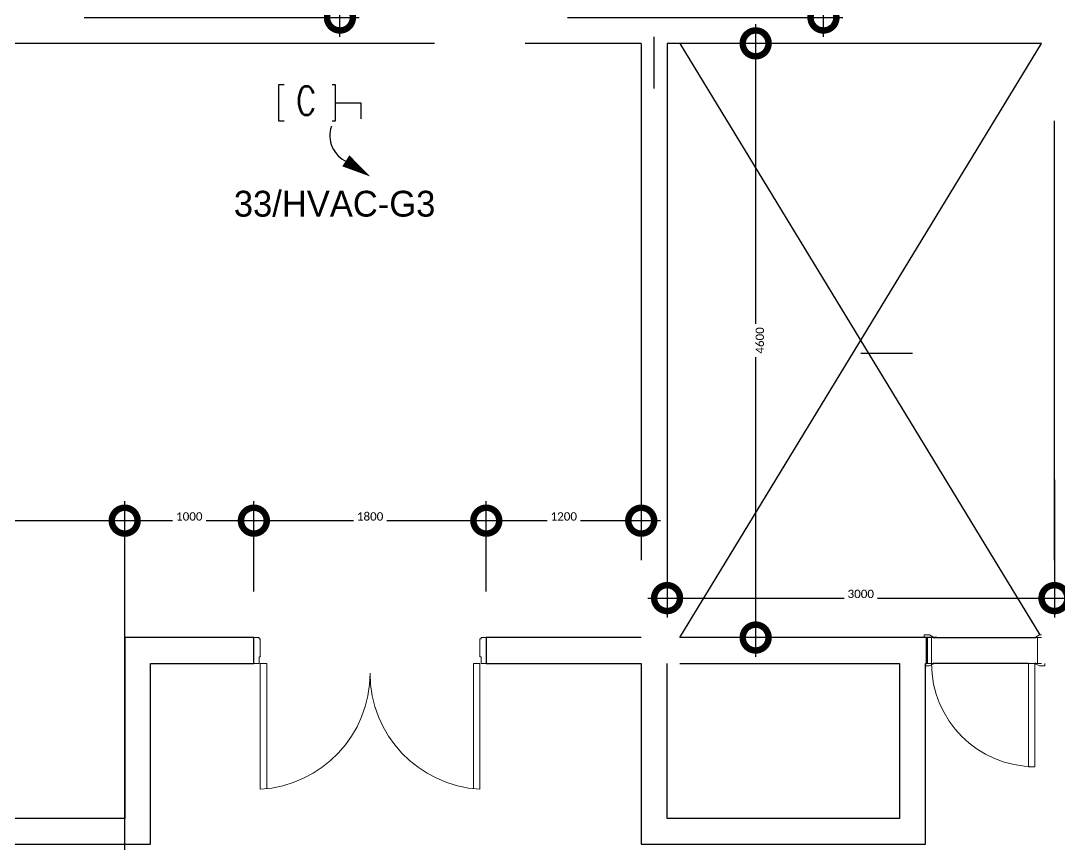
# Model space of a CAD drawing. Header units: metres. Extents: x 22.6 to 101.3, y 9.4 to 67.4.
# Drawn here: x 50.79 to 58.83, y 25.45 to 31.82 of the extents above; entities that cross this region are included whole.
import ezdxf

# ---------------------------------------------------------------- set-up
doc = ezdxf.new("R2010")
doc.units = ezdxf.units.M
doc.set_wipeout_variables(frame=1)
for name, color, linetype in [('00', 252, 'Continuous'), ('E- symbol Disc', 7, 'Continuous'), ('HVAC', 1, 'Continuous'), ('LEGEND$0$E-SOCKET', 3, 'Continuous')]:
    doc.layers.add(name, color=color, linetype=linetype)
doc.layers.add('A-DIM', color=7, linetype='Continuous', lineweight=5)
doc.layers.add('A-DOOR', color=5, linetype='Continuous', lineweight=5)
doc.styles.add('Calibri', font='calibri.ttf', dxfattribs={"height": 0.212639})
doc.styles.add('ROMANS1', font='romans.shx', dxfattribs={"width": 0.8, "height": 250})
doc.dimstyles.new('ECG_Dimn-Detl-100', dxfattribs={"dimscale": 0.3048, "dimtxt": 0.25, "dimasz": 1.312336, "dimexe": 0.492126, "dimexo": 0.0625, "dimgap": 0, "dimtad": 1, "dimdec": 0, "dimlfac": 1000, "dimzin": 0, "dimdsep": 46, "dimtxsty": 'Calibri', "dimblk1": 'DOTSMALL', "dimblk2": 'DOTSMALL', "dimsah": 1, "dimcen": 0.09, "dimdle": 0.492126, "dimazin": 0, "dimtfac": 1, "dimtdec": 4, "dimtix": 1, "dimtmove": 0, "dimatfit": 3, "dimfxl": 0.492126, "dimfxlon": 1, "dimtvp": 1, "dimtolj": 1, "dimtzin": 0, "dimarcsym": 2})
doc.dimstyles.new('ECG_Dimn-Detl-100_2', dxfattribs={"dimscale": 0.3048, "dimtxt": 0.25, "dimasz": 1.312336, "dimexe": 0.492126, "dimexo": 0.0625, "dimgap": 0, "dimtad": 1, "dimdec": 0, "dimlfac": 1000, "dimzin": 0, "dimdsep": 46, "dimtxsty": 'Calibri', "dimblk1": 'DOTSMALL', "dimblk2": 'DOTSMALL', "dimsah": 1, "dimcen": 0.09, "dimdle": 0.492126, "dimazin": 0, "dimtfac": 1, "dimtdec": 4, "dimtix": 1, "dimtmove": 0, "dimatfit": 3, "dimfxl": 0.492126, "dimfxlon": 1, "dimtvp": 1, "dimtolj": 1, "dimtzin": 0, "dimarcsym": 2})

# ---------------------------------------------------------------- blocks, each defined once
blk = doc.blocks.new('ECG_Hollow Wood Doors and Frames_ External_Double Leaves - ECG_Hollow Wood Doors and Frames_ 1800_2200MM - Double Leaves 3-2508447-GROUND FLOOR PLAN')
at = {"layer": 'A-DOOR'}
for p, q in [((-0.85, 0.1), (-0.85, 1.0742)), ((-0.8, 1.07), (-0.8, 0.1)), ((0.8, 1.07), (0.8, 0.1)), ((0.85, 0.1), (0.85, 1.0742)), ((-0.9, 0.1), (-0.86, 0.1)), ((-0.86, 0.1), (-0.86, 0.05)), ((-0.8, 0.1), (-0.85, 0.1)), ((0.8, 0.1), (0.85, 0.1)), ((0.86, 0.1), (0.9, 0.1)), ((0.86, 0.05), (0.86, 0.1)), ((-0.86, 0.05), (-0.85, 0.05)), ((-0.85, 0.05), (-0.85, -0.09)), ((0.85, 0.05), (0.86, 0.05)), ((0.85, -0.09), (0.85, 0.05)), ((-0.86, -0.1), (-0.9, -0.1)), ((-0.86, -0.09), (-0.86, -0.1)), ((-0.85, -0.09), (-0.86, -0.09)), ((0.86, -0.09), (0.85, -0.09)), ((0.86, -0.1), (0.86, -0.09)), ((0.9, -0.1), (0.86, -0.1))]:
    blk.add_line(p, q, dxfattribs=at)
for centre, start, end in [((-0.9, 0.1756), 0, 86.81526), ((0.9, 0.1756), 93.18474, 180)]:
    blk.add_arc(centre, 0.9, start, end, dxfattribs=at)
blk = doc.blocks.new('ECG_ Door-Single Leaf-Steel - 900x2200 mm-3242102-GROUND FLOOR PLAN')
at = {"layer": 'A-DOOR'}
for p, q in [((-0.467, 0.12), (-0.427, 0.12)), ((-0.467, 0.1), (-0.467, 0.12)), ((-0.397, 0.1), (-0.45, 0.1)), ((-0.442, 0.1), (-0.41, 0.1)), ((-0.442, -0.1), (-0.442, 0.1)), ((-0.427, 0.12), (-0.401, 0.106)), ((-0.41, 0.1), (-0.41, -0.1)), ((0.442, 0.1), (0.397, 0.1)), ((0.401, 0.106), (0.427, 0.12)), ((0.41, 0.1), (0.442, 0.1)), ((0.41, -0.1), (0.41, 0.1)), ((0.427, 0.12), (0.442, 0.12)), ((-0.427, -0.12), (-0.4578, -0.12)), ((-0.45, -0.1), (-0.397, -0.1)), ((-0.41, -0.1), (-0.442, -0.1)), ((-0.401, -0.106), (-0.427, -0.12)), ((0.34, -0.1), (0.39, -0.1)), ((0.34, -0.9), (0.34, -0.1)), ((0.34, -0.1), (0.34, -0.9)), ((0.39, -0.1), (0.34, -0.1)), ((0.39, -0.1), (0.39, -0.9)), ((0.39, -0.9), (0.39, -0.1)), ((0.397, -0.1), (0.442, -0.1)), ((0.427, -0.12), (0.401, -0.106)), ((0.442, -0.1), (0.41, -0.1)), ((0.467, -0.12), (0.427, -0.12)), ((0.467, -0.1), (0.467, -0.12)), ((0.39, -0.9), (0.34, -0.9)), ((0.34, -0.9), (0.39, -0.9))]:
    blk.add_line(p, q, dxfattribs=at)
for centre, radius, start, end in [((-0.405, 0.099), 0.00806, 7.12502, 60.25512), ((0.405, 0.099), 0.00806, 119.74488, 172.87498), ((0.39, -0.1), 0.8, 180, 270), ((-0.405, -0.099), 0.00806, 299.74488, 352.87498), ((0.405, -0.099), 0.00806, 187.12502, 240.25512)]:
    blk.add_arc(centre, radius, start, end, dxfattribs=at)
blk = doc.blocks.new('_DotSmall')
at = {"color": 0, "linetype": 'ByBlock', "const_width": 0.5}
blk.add_lwpolyline([(-0.0625, 0, 1), (0.0625, 0, 1)], format="xyb", close=True, dxfattribs=at)
blk = doc.blocks.new('*U837')
at = {"layer": 'HVAC', "color": 0}
for p, q in [((0.0594, 0.0955), (0.0594, 0.1792)), ((0.0594, 0.1792), (0.1123, 0.1792))]:
    blk.add_line(p, q, dxfattribs=at)
blk.add_lwpolyline([(0, -0.0935), (0.1187, -0.0935), (0.1187, 0.0955), (0, 0.0955)], close=True, dxfattribs=at)
at = {"color": 0}
blk.add_wipeout([(-0.0179, 0.0845), (0.1368, 0.0845), (0.1368, -0.0738), (-0.0179, -0.0738)], dxfattribs=at).dxf.layer = 'Defpoints'

msp = doc.modelspace()

# ---------------------------------------------------------------- linework, layer by layer
at = {"layer": '00', "color": 252}
for p, q in [((55.6939, 31.2973), (55.6939, 31.6973)), ((53.9939, 31.6473), (47.8289, 31.6473)), ((55.5939, 31.6473), (54.6939, 31.6473)), ((55.5939, 31.6473), (55.5939, 27.6473)), ((58.6939, 31.6473), (55.7939, 31.6473)), ((55.7939, 31.6473), (55.7939, 27.6473)), ((55.8939, 27.0473), (58.6939, 31.6473)), ((55.8939, 31.6473), (58.6818, 27.0673)), ((58.7939, 27.6473), (58.7939, 31.0473)), ((57.6939, 29.2473), (57.2939, 29.2473)), ((52.5941, 27.0473), (51.5939, 27.0473)), ((51.5939, 27.0473), (51.5939, 25.6473)), ((52.5941, 26.8473), (52.5941, 27.0473)), ((55.5939, 27.0473), (54.3941, 27.0473)), ((54.3941, 27.0473), (54.3941, 26.8473)), ((57.8019, 27.0473), (55.8939, 27.0473)), ((57.8019, 26.8473), (57.8019, 27.0473)), ((57.8549, 27.0473), (58.6489, 27.0473)), ((51.7939, 26.8473), (52.5941, 26.8473)), ((51.7939, 25.4473), (51.7939, 26.8473)), ((54.3941, 26.8473), (55.5939, 26.8473)), ((55.5939, 26.8473), (55.5939, 25.4473)), ((55.7939, 25.6473), (55.7939, 26.8473)), ((55.8939, 26.8473), (57.5942, 26.8473)), ((57.5942, 26.8473), (57.5942, 25.6473)), ((57.7942, 26.8473), (57.8019, 26.8473)), ((57.7942, 25.4473), (57.7942, 26.8473)), ((58.5919, 26.8473), (57.8549, 26.8473)), ((58.5919, 26.8473), (57.8549, 26.8473)), ((58.6489, 26.8473), (58.6419, 26.8473)), ((58.6489, 26.8473), (58.6419, 26.8473)), ((51.5939, 25.6473), (48.0939, 25.6473)), ((57.5942, 25.6473), (55.7939, 25.6473)), ((48.0939, 25.4473), (51.7939, 25.4473)), ((55.5939, 25.4473), (57.7942, 25.4473))]:
    msp.add_line(p, q, dxfattribs=at)
at = {"layer": 'HVAC'}
msp.add_lwpolyline([(53.3063, 30.7381, 0.1015, 0, 0), (53.4954, 30.6165, 0, 0, 0)], format="xyseb", dxfattribs=at)
msp.add_arc((53.406, 30.9348), 0.2239, 161.19207, 246.226, dxfattribs=at)

# ---------------------------------------------------------------- block references
at = {"layer": '00', "color": 252, "rotation": 180}
msp.add_blockref('ECG_Hollow Wood Doors and Frames_ External_Double Leaves - ECG_Hollow Wood Doors and Frames_ 1800_2200MM - Double Leaves 3-2508447-GROUND FLOOR PLAN', (53.4941, 26.9473), dxfattribs=at)
at = {"layer": '00', "color": 252}
msp.add_blockref('ECG_ Door-Single Leaf-Steel - 900x2200 mm-3242102-GROUND FLOOR PLAN', (58.2519, 26.9473), dxfattribs=at)

# ---------------------------------------------------------------- texts
at = {"layer": 'HVAC', "color": 40, "true_color": 0xf8d731, "insert": (52.439, 30.5061), "char_height": 0.2, "attachment_point": 1}
msp.add_mtext_dynamic_manual_height_columns('33/HVAC-G3', width=0.006099, gutter_width=1, heights=[0], dxfattribs=at)

# ---------------------------------------------------------------- dimensions: what is measured, and where the dimension line sits
at = {"layer": 'A-DIM'}
for base, p1, p2, override in [((53.2607, 38.3473), (53.1107, 31.8473), (53.1107, 38.3473), {"dimpost": '<>', "dimfxl": 6.5}), ((57.0051, 38.3473), (56.8551, 31.8473), (56.8551, 38.3473), {"dimpost": '<>', "dimfxl": 6.5}), ((56.4799, 27.0473), (56.6299, 31.6473), (56.6299, 27.0473), {"dimpost": '<>', "dimfxl": 4.6})]:
    msp.add_linear_dim(base=base, p1=p1, p2=p2, angle=90, dimstyle='ECG_Dimn-Detl-100', override=override, dxfattribs=at).render()
for base, p1, p2, dimstyle, override in [((51.5939, 27.9523), (36.9939, 27.8023), (51.5939, 27.8023), 'ECG_Dimn-Detl-100_2', {"dimpost": '<>', "dimfxl": 14.6}), ((52.5941, 27.9523), (51.5939, 27.8023), (52.5941, 27.8023), 'ECG_Dimn-Detl-100_2', {"dimpost": '<>', "dimfxl": 1.000132}), ((54.3941, 27.9523), (52.5941, 27.8023), (54.3941, 27.8023), 'ECG_Dimn-Detl-100_2', {"dimpost": '<>', "dimfxl": 1.8}), ((55.5939, 27.9523), (54.3941, 27.8023), (55.5939, 28.1023), 'ECG_Dimn-Detl-100_2', {"dimpost": '<>', "dimfxl": 1.236803}), ((58.7939, 27.3528), (55.7939, 27.5028), (58.7939, 27.5028), 'ECG_Dimn-Detl-100', {"dimpost": '<>', "dimfxl": 3})]:
    msp.add_linear_dim(base=base, p1=p1, p2=p2, dimstyle=dimstyle, override=override, dxfattribs=at).render()

# ---------------------------------------------------------------- next in the draw order: block references
at = {"layer": 'LEGEND$0$E-SOCKET', "xscale": 2.336255999999227, "yscale": 2.336255999999227, "zscale": 2.336255999999227, "rotation": 270}
msp.add_blockref('*U837', (53.0027, 31.3261), dxfattribs=at)

# ---------------------------------------------------------------- next in the draw order: texts
at = {"layer": 'E- symbol Disc', "linetype": 'Continuous', "ltscale": 0.5, "style": 'ROMANS1', "width": 0.8}
msp.add_text('C', height=0.22, dxfattribs=at).set_placement((52.9189, 31.0929))

doc.saveas('drawing.dxf')
